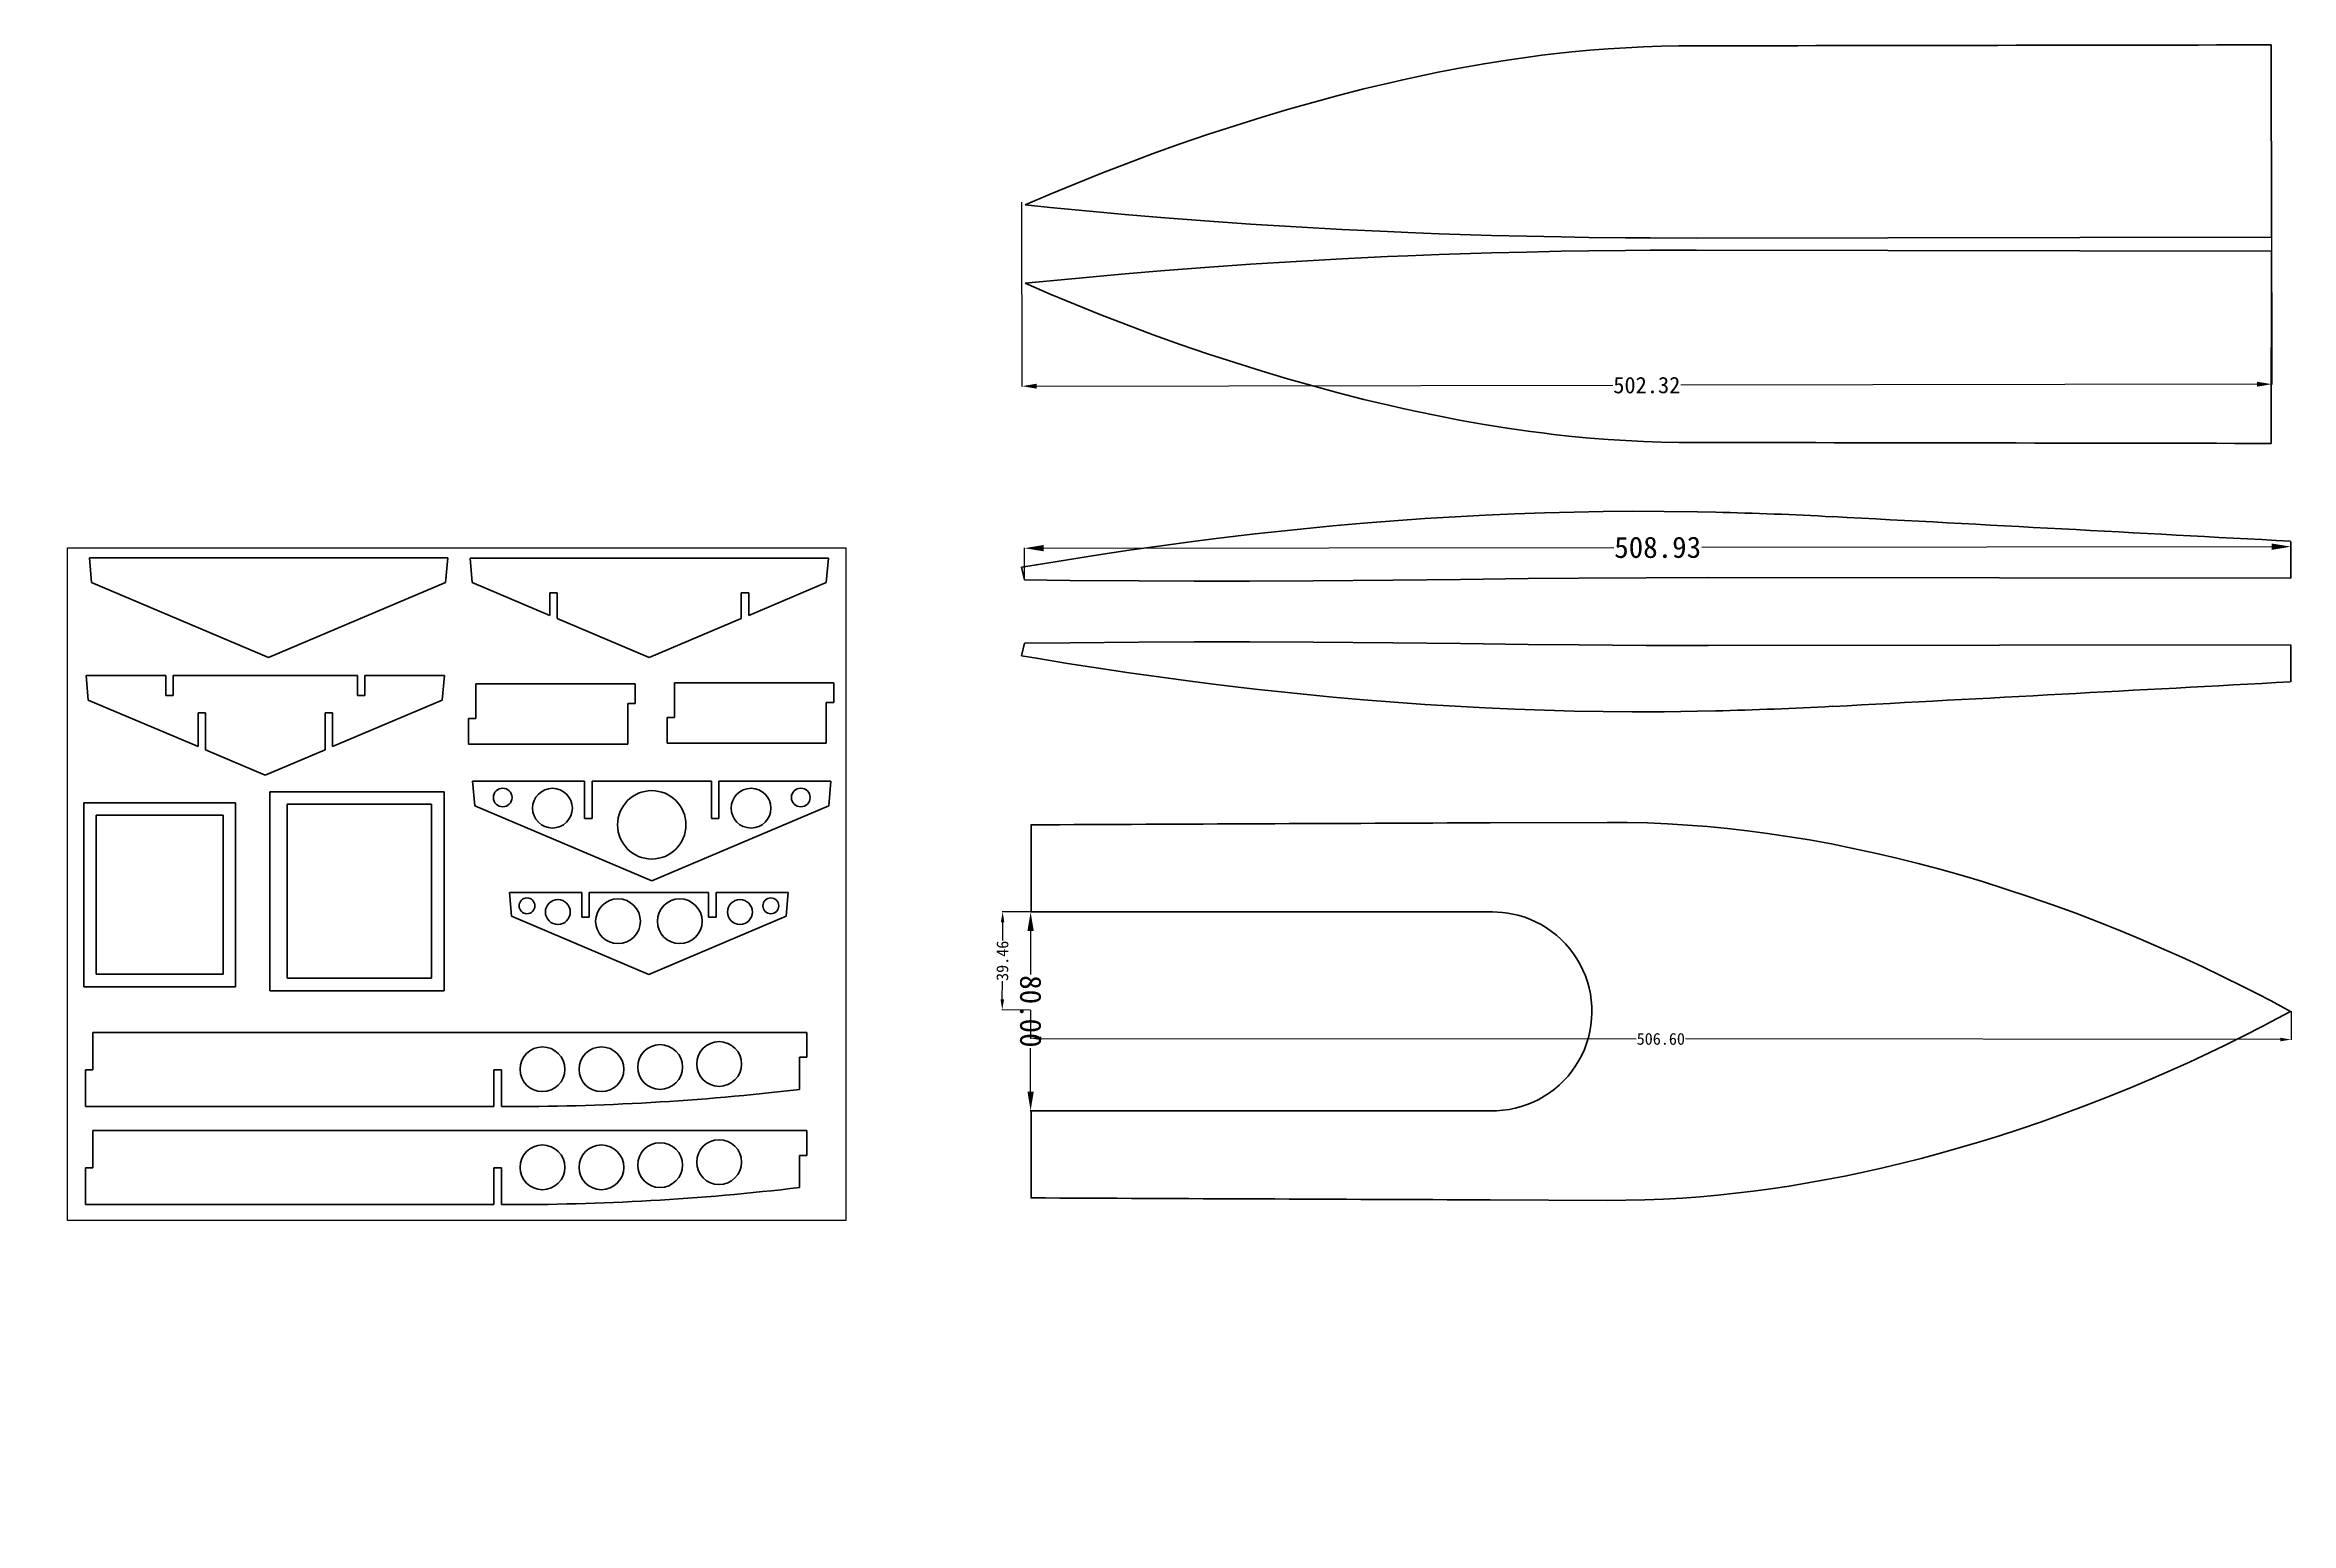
# Model space of a CAD drawing. Header units: metres. Extents: x -5 to 898, y 0 to 594.
import ezdxf

# ---------------------------------------------------------------- set-up
doc = ezdxf.new("R2010")
doc.units = ezdxf.units.M
doc.layers.add('MiniCADViewLayer', color=1, linetype='Continuous')
doc.styles.add('txtstyle_5', font='simsun.ttc', dxfattribs={"height": 4.752342})
doc.styles.add('txtstyle_7', font='simsun.ttc', dxfattribs={"height": 6.603762})
doc.styles.add('txtstyle_9', font='simsun.ttc', dxfattribs={"height": 8.554216})
doc.dimstyles.get("Standard").update_dxf_attribs({"dimtxt": 0.18, "dimasz": 0.18, "dimexe": 0.18, "dimexo": 0.0625, "dimgap": 0.09, "dimtad": 0, "dimtih": 1, "dimtoh": 1, "dimdec": 4, "dimzin": 0, "dimdsep": 46, "dimtxsty": 'Standard', "dimcen": 0.09, "dimadec": 0, "dimazin": 0, "dimtfac": 1, "dimtdec": 4, "dimtofl": 0, "dimtmove": 0, "dimatfit": 3, "dimfxl": 1, "dimtolj": 1, "dimtzin": 0, "dimarcsym": 0})

# ---------------------------------------------------------------- blocks, each defined once
blk = doc.blocks.new('*D12')
at = {"layer": 'Defpoints', "color": 0}
for p in [(897.66, 392.25), (897.67, 379.54), (388.74, 378.93)]:
    blk.add_point(p, dxfattribs=at)
at = {"layer": 'MiniCADViewLayer', "color": 0, "linetype": 'Continuous', "lineweight": -2}
for p, q in [((388.74, 379), (388.72, 391.82)), ((396.42, 391.65), (625.5, 391.92)), ((889.96, 392.24), (660.88, 391.96)), ((897.67, 379.61), (897.65, 392.43))]:
    blk.add_line(p, q, dxfattribs=at)
at = {"layer": 'MiniCADViewLayer', "color": 0}
for points in [[(396.42, 392.93), (396.42, 390.36), (388.72, 391.64)], [(889.96, 390.95), (889.95, 393.52), (897.66, 392.25)]]:
    blk.add_solid(points, dxfattribs=at)
at = {"layer": 'MiniCADViewLayer', "color": 30, "insert": (643.19, 391.94), "char_height": 8.554, "attachment_point": 5, "rotation": 0.06843, "style": 'txtstyle_9'}
blk.add_mtext('\\A1;508.93', dxfattribs=at)
blk = doc.blocks.new('*D13')
at = {"layer": 'Defpoints', "color": 0}
for p in [(391.32, 245.38), (391.16, 165.38), (391.32, 165.38)]:
    blk.add_point(p, dxfattribs=at)
at = {"layer": 'MiniCADViewLayer', "color": 0, "linetype": 'Continuous', "lineweight": -2}
for p, q in [((391.26, 245.38), (390.98, 245.38)), ((391.16, 237.68), (391.16, 220.18)), ((391.16, 173.08), (391.16, 190.58)), ((391.26, 165.38), (390.98, 165.38))]:
    blk.add_line(p, q, dxfattribs=at)
at = {"layer": 'MiniCADViewLayer', "color": 0}
for points in [[(392.44, 237.68), (389.88, 237.68), (391.16, 245.38)], [(389.88, 173.08), (392.44, 173.08), (391.16, 165.38)]]:
    blk.add_solid(points, dxfattribs=at)
at = {"layer": 'MiniCADViewLayer', "color": 30, "insert": (391.16, 205.38), "char_height": 8.554, "attachment_point": 5, "rotation": 270, "style": 'txtstyle_9'}
blk.add_mtext('\\A1;80.00', dxfattribs=at)
blk = doc.blocks.new('*D15')
at = {"layer": 'Defpoints', "color": 0}
for p in [(391.16, 205.92), (897.76, 205.45), (391.15, 194.52)]:
    blk.add_point(p, dxfattribs=at)
at = {"layer": 'MiniCADViewLayer', "color": 0, "linetype": 'Continuous', "lineweight": -2}
for p, q in [((391.16, 205.86), (391.15, 194.34)), ((897.76, 205.39), (897.75, 193.86)), ((395.43, 194.51), (634.54, 194.29)), ((893.47, 194.05), (654.36, 194.27))]:
    blk.add_line(p, q, dxfattribs=at)
at = {"layer": 'MiniCADViewLayer', "color": 0}
for points in [[(395.43, 195.23), (395.43, 193.8), (391.15, 194.52)], [(893.47, 193.33), (893.47, 194.76), (897.75, 194.04)]]:
    blk.add_solid(points, dxfattribs=at)
at = {"layer": 'MiniCADViewLayer', "color": 30, "insert": (644.45, 194.28), "char_height": 4.752, "attachment_point": 5, "rotation": 359.94625, "style": 'txtstyle_5'}
blk.add_mtext('\\A1;506.60', dxfattribs=at)
blk = doc.blocks.new('*D16')
at = {"layer": 'Defpoints', "color": 0}
for p in [(379.92, 245.42), (391.32, 245.38), (391.16, 205.92)]:
    blk.add_point(p, dxfattribs=at)
at = {"layer": 'MiniCADViewLayer', "color": 0, "linetype": 'Continuous', "lineweight": -2}
for p, q in [((391.26, 245.38), (379.74, 245.43)), ((379.9, 241.15), (379.87, 233.91)), ((379.77, 210.25), (379.8, 217.49)), ((391.1, 205.92), (379.58, 205.97))]:
    blk.add_line(p, q, dxfattribs=at)
at = {"layer": 'MiniCADViewLayer', "color": 0}
for points in [[(380.61, 241.14), (379.19, 241.15), (379.92, 245.42)], [(379.06, 210.25), (380.49, 210.24), (379.76, 205.97)]]:
    blk.add_solid(points, dxfattribs=at)
at = {"layer": 'MiniCADViewLayer', "color": 30, "insert": (379.84, 225.7), "char_height": 4.752, "attachment_point": 5, "rotation": 89.76371, "style": 'txtstyle_5'}
blk.add_mtext('\\A1;39.46', dxfattribs=at)
blk = doc.blocks.new('*D17')
at = {"layer": 'Defpoints', "color": 0}
for p in [(387.54, 530.91), (889.86, 531.73), (889.98, 457.59)]:
    blk.add_point(p, dxfattribs=at)
at = {"layer": 'MiniCADViewLayer', "color": 0, "linetype": 'Continuous', "lineweight": -2}
for p, q in [((387.54, 530.85), (387.66, 456.59)), ((889.86, 531.67), (889.98, 457.41)), ((393.6, 456.78), (625.14, 457.16)), ((884.03, 457.58), (652.5, 457.21))]:
    blk.add_line(p, q, dxfattribs=at)
at = {"layer": 'MiniCADViewLayer', "color": 0}
for points in [[(393.6, 457.77), (393.61, 455.79), (387.66, 456.77)], [(884.04, 456.59), (884.03, 458.58), (889.98, 457.59)]]:
    blk.add_solid(points, dxfattribs=at)
at = {"layer": 'MiniCADViewLayer', "color": 30, "insert": (638.82, 457.18), "char_height": 6.604, "attachment_point": 5, "rotation": 0.09351, "style": 'txtstyle_7'}
blk.add_mtext('\\A1;502.32', dxfattribs=at)

msp = doc.modelspace()

# ---------------------------------------------------------------- linework, layer by layer
at = {"color": 61, "lineweight": 35}
for p, q in [((889.755, 594.015), (889.882, 516.729)), ((889.879, 516.729), (658.683, 516.351)), ((889.887, 511.073), (658.691, 511.452)), ((889.763, 433.787), (889.889, 511.073)), ((897.67, 379.543), (663.47, 379.807)), ((897.67, 352.783), (663.47, 352.519)), ((391.324, 245.378), (391.324, 280.378)), ((575.824, 281.188), (622.888, 281.378)), ((391.324, 245.378), (575.824, 245.378)), ((391.324, 165.378), (575.824, 165.378)), ((391.324, 130.378), (391.324, 165.378)), ((575.824, 129.567), (622.888, 129.378))]:
    msp.add_line(p, q, dxfattribs=at)
at = {"color": 61, "lineweight": 35, "ltscale": 5.34058e-05}
for p, q in [((889.882, 516.729), (889.879, 516.729)), ((889.889, 511.073), (889.887, 511.073))]:
    msp.add_line(p, q, dxfattribs=at)
at = {"color": 61, "lineweight": 35, "ltscale": 0.370981}
for p, q in [((897.687, 394.382), (897.67, 379.543)), ((897.687, 337.944), (897.67, 352.783))]:
    msp.add_line(p, q, dxfattribs=at)
at = {"color": 171, "lineweight": 35}
for p, q in [((12.916, 387.693), (84.916, 387.693)), ((156.916, 387.693), (84.916, 387.693)), ((165.865, 387.629), (237.865, 387.629)), ((309.865, 387.629), (237.865, 387.629)), ((84.916, 347.693), (13.774, 377.891)), ((84.916, 347.693), (156.059, 377.891)), ((197.865, 364.608), (166.722, 377.827)), ((277.865, 364.608), (309.007, 377.827)), ((237.865, 347.629), (200.865, 363.334)), ((237.865, 347.629), (274.865, 363.334)), ((11.58, 340.382), (43.58, 340.382)), ((46.58, 340.382), (83.58, 340.382)), ((120.58, 340.382), (83.58, 340.382)), ((155.58, 340.382), (123.58, 340.382)), ((232.225, 337.148), (168.225, 337.148)), ((312.043, 337.515), (248.043, 337.515)), ((56.58, 311.843), (12.437, 330.58)), ((110.58, 311.843), (154.722, 330.58)), ((83.58, 300.382), (59.58, 310.569)), ((83.58, 300.382), (107.58, 310.569)), ((165.225, 312.848), (229.225, 312.848)), ((245.043, 313.215), (309.043, 313.215)), ((10.627, 215.267), (10.627, 289.267)), ((71.627, 289.267), (10.627, 289.267)), ((71.627, 289.267), (71.627, 215.267)), ((85.402, 213.658), (85.402, 293.658)), ((155.402, 293.658), (85.402, 293.658)), ((155.402, 293.658), (155.402, 213.658)), ((166.894, 297.885), (211.894, 297.885)), ((214.894, 297.885), (238.894, 297.885)), ((262.894, 297.885), (238.894, 297.885)), ((310.894, 297.885), (265.894, 297.885)), ((66.627, 284.267), (15.627, 284.267)), ((15.627, 220.267), (15.627, 284.267)), ((66.627, 284.267), (66.627, 220.267)), ((150.402, 288.658), (92.402, 288.658)), ((92.402, 218.658), (92.402, 288.658)), ((150.402, 288.658), (150.402, 218.658)), ((238.894, 257.885), (167.752, 288.083)), ((238.894, 257.885), (310.037, 288.083)), ((181.75, 253.219), (210.75, 253.219)), ((213.75, 253.219), (237.75, 253.219)), ((261.75, 253.219), (237.75, 253.219)), ((293.75, 253.219), (264.75, 253.219)), ((237.75, 220.219), (182.589, 243.633)), ((237.75, 220.219), (292.912, 243.633)), ((15.627, 220.267), (66.627, 220.267)), ((92.402, 218.658), (150.402, 218.658)), ((10.627, 215.267), (71.627, 215.267)), ((85.402, 213.658), (155.402, 213.658)), ((14.266, 196.891), (301.266, 196.891)), ((175.466, 167.091), (11.266, 167.091)), ((14.266, 157.448), (301.266, 157.448)), ((175.466, 127.648), (11.266, 127.648))]:
    msp.add_line(p, q, dxfattribs=at)
at = {"color": 171, "lineweight": 35, "ltscale": 0.245982}
for p, q in [((13.774, 377.891), (12.916, 387.693)), ((156.059, 377.891), (156.916, 387.693))]:
    msp.add_line(p, q, dxfattribs=at)
at = {"color": 171, "lineweight": 35, "ltscale": 0.245981}
for p, q in [((166.722, 377.827), (165.865, 387.629)), ((309.007, 377.827), (309.865, 387.629)), ((12.437, 330.58), (11.58, 340.382)), ((154.722, 330.58), (155.58, 340.382)), ((167.752, 288.083), (166.894, 297.885)), ((310.037, 288.083), (310.894, 297.885))]:
    msp.add_line(p, q, dxfattribs=at)
at = {"color": 61, "lineweight": 35, "ltscale": 0.129184}
for p, q in [((388.736, 378.935), (387.503, 383.953)), ((388.736, 353.391), (387.503, 348.373))]:
    msp.add_line(p, q, dxfattribs=at)
at = {"color": 171, "lineweight": 35, "ltscale": 0.225525}
for p, q in [((197.865, 364.608), (197.865, 373.629)), ((277.865, 364.608), (277.865, 373.629))]:
    msp.add_line(p, q, dxfattribs=at)
at = {"color": 171, "lineweight": 35, "ltscale": 0.075}
for p, q in [((197.865, 373.629), (200.865, 373.629)), ((277.865, 373.629), (274.865, 373.629)), ((43.58, 332.382), (46.58, 332.382)), ((56.58, 325.382), (59.58, 325.382)), ((110.58, 325.382), (107.58, 325.382)), ((123.58, 332.382), (120.58, 332.382)), ((229.225, 329.148), (232.225, 329.148)), ((309.043, 329.515), (312.043, 329.515)), ((168.225, 323.148), (165.225, 323.148)), ((248.043, 323.515), (245.043, 323.515)), ((211.894, 282.885), (214.894, 282.885)), ((265.894, 282.885), (262.894, 282.885)), ((213.75, 243.219), (210.75, 243.219)), ((261.75, 243.219), (264.75, 243.219)), ((11.266, 181.891), (14.266, 181.891)), ((178.466, 181.891), (175.466, 181.891)), ((301.266, 186.891), (298.266, 186.891)), ((301.266, 147.448), (298.266, 147.448)), ((11.266, 142.448), (14.266, 142.448)), ((178.466, 142.448), (175.466, 142.448))]:
    msp.add_line(p, q, dxfattribs=at)
at = {"color": 171, "lineweight": 35, "ltscale": 0.257361}
for p, q in [((200.865, 373.629), (200.865, 363.334)), ((274.865, 373.629), (274.865, 363.334))]:
    msp.add_line(p, q, dxfattribs=at)
at = {"color": 171, "lineweight": 35, "ltscale": 0.2}
for p, q in [((43.58, 340.382), (43.58, 332.382)), ((46.58, 332.382), (46.58, 340.382)), ((120.58, 332.382), (120.58, 340.382)), ((123.58, 340.382), (123.58, 332.382)), ((232.225, 329.148), (232.225, 337.148)), ((312.043, 329.515), (312.043, 337.515))]:
    msp.add_line(p, q, dxfattribs=at)
at = {"color": 171, "lineweight": 35, "ltscale": 0.35}
for p, q in [((168.225, 323.148), (168.225, 337.148)), ((248.043, 323.515), (248.043, 337.515))]:
    msp.add_line(p, q, dxfattribs=at)
at = {"color": 171, "lineweight": 35, "ltscale": 0.33848}
for p, q in [((56.58, 311.843), (56.58, 325.382)), ((110.58, 311.843), (110.58, 325.382))]:
    msp.add_line(p, q, dxfattribs=at)
at = {"color": 171, "lineweight": 35, "ltscale": 0.370315}
for p, q in [((59.58, 325.382), (59.58, 310.569)), ((107.58, 325.382), (107.58, 310.569))]:
    msp.add_line(p, q, dxfattribs=at)
at = {"color": 171, "lineweight": 35, "ltscale": 0.4075}
for p, q in [((229.225, 329.148), (229.225, 312.848)), ((309.043, 329.515), (309.043, 313.215))]:
    msp.add_line(p, q, dxfattribs=at)
at = {"color": 171, "lineweight": 35, "ltscale": 0.2575}
for p, q in [((165.225, 323.148), (165.225, 312.848)), ((245.043, 323.515), (245.043, 313.215))]:
    msp.add_line(p, q, dxfattribs=at)
at = {"color": 171, "lineweight": 35, "ltscale": 0.375}
for p, q in [((211.894, 297.885), (211.894, 282.885)), ((214.894, 282.885), (214.894, 297.885)), ((262.894, 282.885), (262.894, 297.885)), ((265.894, 297.885), (265.894, 282.885)), ((14.266, 181.891), (14.266, 196.891)), ((14.266, 142.448), (14.266, 157.448))]:
    msp.add_line(p, q, dxfattribs=at)
at = {"color": 61, "lineweight": 35, "ltscale": 0.000307465}
msp.add_line((575.812, 281.188), (575.824, 281.188), dxfattribs=at)
at = {"color": 171, "lineweight": 35, "ltscale": 0.24055}
for p, q in [((182.589, 243.633), (181.75, 253.219)), ((292.912, 243.633), (293.75, 253.219))]:
    msp.add_line(p, q, dxfattribs=at)
at = {"color": 171, "lineweight": 35, "ltscale": 0.25}
for p, q in [((210.75, 253.219), (210.75, 243.219)), ((213.75, 243.219), (213.75, 253.219)), ((261.75, 243.219), (261.75, 253.219)), ((264.75, 253.219), (264.75, 243.219)), ((301.266, 196.891), (301.266, 186.891)), ((301.266, 157.448), (301.266, 147.448))]:
    msp.add_line(p, q, dxfattribs=at)
at = {"color": 61, "lineweight": 35, "ltscale": 0.022763}
for p, q in [((576.735, 245.378), (575.824, 245.378)), ((575.824, 165.378), (576.735, 165.378))]:
    msp.add_line(p, q, dxfattribs=at)
at = {"color": 171, "lineweight": 35, "ltscale": 0.37}
for p, q in [((11.266, 167.091), (11.266, 181.891)), ((175.466, 181.891), (175.466, 167.091)), ((178.466, 167.091), (178.466, 181.891)), ((11.266, 127.648), (11.266, 142.448)), ((175.466, 142.448), (175.466, 127.648)), ((178.466, 127.648), (178.466, 142.448))]:
    msp.add_line(p, q, dxfattribs=at)
at = {"color": 171, "lineweight": 35, "ltscale": 0.323174}
for p, q in [((298.266, 186.891), (298.266, 173.964)), ((298.266, 147.448), (298.266, 134.521))]:
    msp.add_line(p, q, dxfattribs=at)
at = {"color": 61, "lineweight": 35, "ltscale": 0.000307466}
msp.add_line((575.824, 129.567), (575.812, 129.568), dxfattribs=at)
at = {"color": 61, "lineweight": 35}
for points in [[(388.992, 529.658), (399.076, 534.001), (409.203, 538.217), (419.375, 542.305), (429.592, 546.266), (440.416, 550.304), (451.288, 554.197), (462.209, 557.945), (473.176, 561.545), (478.677, 563.288), (484.19, 564.993), (494.361, 568.029), (504.57, 570.93), (514.818, 573.694), (525.103, 576.313), (530.361, 577.592), (535.628, 578.83), (540.698, 579.982), (545.776, 581.096), (554.974, 583.007), (564.198, 584.782), (573.445, 586.416), (582.714, 587.9), (587.394, 588.59), (592.079, 589.238), (596.693, 589.836), (601.312, 590.393), (608.639, 591.19), (615.975, 591.879), (623.318, 592.458), (630.399, 592.908), (637.485, 593.252), (644.576, 593.487), (651.67, 593.613), (655.558, 593.636)], [(658.683, 516.351), (640.17, 516.38), (630.305, 516.446), (615.525, 516.609), (604.428, 516.783), (590.412, 517.067), (576.397, 517.423), (567.925, 517.675), (555.364, 518.097), (542.806, 518.581), (534.553, 518.933), (516.224, 519.81), (497.895, 520.822), (479.564, 521.971), (461.226, 523.257), (445.166, 524.497), (429.096, 525.842), (419.115, 526.731), (409.13, 527.661), (399.063, 528.639), (388.992, 529.658)], [(658.691, 511.452), (640.178, 511.422), (630.313, 511.357), (615.532, 511.194), (604.436, 511.019), (590.42, 510.735), (576.404, 510.379), (567.933, 510.128), (555.371, 509.705), (542.814, 509.221), (534.56, 508.87), (516.231, 507.992), (497.903, 506.98), (479.571, 505.832), (461.233, 504.545), (445.173, 503.306), (429.104, 501.96), (419.123, 501.071), (409.137, 500.141), (399.07, 499.163), (388.999, 498.144)], [(388.999, 498.144), (399.083, 493.801), (409.211, 489.585), (419.383, 485.497), (429.6, 481.536), (440.423, 477.499), (451.295, 473.605), (462.216, 469.857), (473.184, 466.258), (478.685, 464.514), (484.197, 462.809), (494.368, 459.774), (504.578, 456.872), (514.825, 454.109), (525.11, 451.489), (530.368, 450.211), (535.635, 448.972), (540.705, 447.82), (545.784, 446.707), (554.982, 444.795), (564.205, 443.02), (573.452, 441.386), (582.721, 439.902), (587.401, 439.213), (592.086, 438.564), (596.701, 437.966), (601.32, 437.409), (608.646, 436.612), (615.982, 435.923), (623.326, 435.345), (630.406, 434.894), (637.492, 434.551), (644.583, 434.315), (651.677, 434.189), (655.566, 434.167)], [(387.503, 383.953), (393.491, 384.967), (405.955, 387.012), (418.404, 388.964), (430.824, 390.818), (443.574, 392.623), (456.412, 394.339), (465.737, 395.519), (473.569, 396.466), (481.396, 397.374), (491.823, 398.519), (502.242, 399.592), (512.654, 400.59), (524.983, 401.676), (537.303, 402.656), (549.614, 403.527), (561.731, 404.279), (573.842, 404.923), (585.805, 405.453), (597.763, 405.874), (609.578, 406.182), (621.308, 406.38), (632.957, 406.469), (645.741, 406.442), (659.158, 406.269), (666.5, 406.113)], [(663.47, 379.807), (638.515, 379.766), (611.435, 379.584), (591.134, 379.382), (563.99, 379.073), (536.755, 378.775), (504.76, 378.509), (479.181, 378.398), (456.944, 378.392), (434.602, 378.476), (406.963, 378.707), (388.736, 378.935)], [(663.47, 352.519), (638.515, 352.56), (611.435, 352.742), (591.134, 352.944), (563.99, 353.253), (536.755, 353.551), (504.76, 353.818), (479.181, 353.928), (456.944, 353.934), (434.602, 353.85), (406.963, 353.62), (388.736, 353.391)], [(387.503, 348.373), (393.491, 347.359), (405.955, 345.314), (418.404, 343.363), (430.824, 341.508), (443.574, 339.703), (456.412, 337.988), (465.737, 336.808), (473.569, 335.86), (481.396, 334.953), (491.823, 333.807), (502.242, 332.734), (512.654, 331.736), (524.983, 330.65), (537.303, 329.67), (549.614, 328.799), (561.731, 328.047), (573.842, 327.403), (585.805, 326.874), (597.763, 326.453), (609.578, 326.144), (621.308, 325.946), (632.957, 325.857), (645.741, 325.885), (659.158, 326.057), (666.5, 326.214)], [(622.888, 281.378), (630.968, 281.334), (639.046, 281.142), (647.12, 280.8), (655.187, 280.311), (663.247, 279.677), (671.295, 278.902), (679.331, 277.986), (687.351, 276.936), (695.353, 275.752), (704.191, 274.292), (713.004, 272.68), (721.788, 270.92), (730.541, 269.017), (739.261, 266.977), (747.92, 264.81), (756.543, 262.514), (765.13, 260.092), (773.678, 257.548), (783.141, 254.577), (792.556, 251.46), (801.92, 248.2), (811.232, 244.799), (820.491, 241.259), (828.905, 237.904), (837.272, 234.435), (845.591, 230.854), (853.86, 227.161), (862.08, 223.357), (870.249, 219.443), (878.366, 215.42), (884.055, 212.52), (889.718, 209.566), (897.534, 205.378)], [(576.735, 245.378), (578.803, 245.325), (580.865, 245.165), (582.917, 244.899), (584.952, 244.527), (586.965, 244.051), (589.386, 243.329), (591.757, 242.457), (594.068, 241.436), (596.31, 240.272), (598.474, 238.969), (600.552, 237.532), (602.535, 235.966), (604.415, 234.279), (606.184, 232.477), (607.836, 230.566), (609.364, 228.556), (610.762, 226.453), (612.024, 224.266), (613.146, 222.004), (614.123, 219.676), (614.951, 217.291), (615.627, 214.858), (616.147, 212.388), (616.511, 209.889), (616.717, 207.373), (616.763, 204.848), (616.65, 202.326), (616.378, 199.816), (615.948, 197.328), (615.362, 194.872), (614.622, 192.458), (613.731, 190.095), (612.693, 187.794), (611.511, 185.562), (610.191, 183.41), (608.738, 181.344), (607.157, 179.375), (605.456, 177.509), (603.639, 175.755), (601.716, 174.118), (599.693, 172.606), (597.578, 171.224), (595.379, 169.979), (593.107, 168.874), (590.769, 167.915), (588.375, 167.105), (585.935, 166.448), (583.459, 165.946), (580.956, 165.601), (578.435, 165.414), (576.735, 165.378)], [(897.534, 205.378), (889.683, 201.172), (886.711, 199.613), (878.73, 195.519), (870.703, 191.534), (862.601, 187.644), (856.904, 184.988), (851.179, 182.383), (842.367, 178.498), (833.499, 174.74), (824.578, 171.11), (815.604, 167.608), (806.58, 164.238), (797.505, 160.999), (788.383, 157.894), (780.547, 155.348), (772.677, 152.903), (764.775, 150.561), (756.84, 148.324), (749.135, 146.261), (741.401, 144.301), (733.639, 142.447), (725.851, 140.701), (718.443, 139.148), (711.014, 137.698), (703.564, 136.355), (696.096, 135.12), (688.611, 133.998), (681.538, 133.045), (674.453, 132.197), (667.357, 131.457), (660.251, 130.826), (653.137, 130.307), (645.581, 129.879), (638.019, 129.582), (630.454, 129.414), (622.888, 129.378)]]:
    msp.add_lwpolyline(points, dxfattribs=at)
msp.add_lwpolyline([(4.063, 391.807), (316.877, 391.807), (316.877, 121.284), (4.063, 121.284)], close=True)
at = {"color": 171, "lineweight": 35}
for centre, radius in [((178.994, 291.385), 3.75), ((198.994, 287.085), 8), ((238.894, 280.385), 13.75), ((278.794, 287.085), 8), ((298.794, 291.385), 3.75), ((188.75, 247.819), 3.18), ((201.15, 245.319), 5), ((225.35, 241.619), 9), ((250.15, 241.619), 9), ((274.35, 245.319), 5), ((286.75, 247.819), 3.18), ((194.966, 182.091), 9), ((218.666, 182.091), 9), ((242.266, 182.991), 9), ((265.966, 184.191), 9), ((265.966, 144.748), 9), ((194.966, 142.648), 9), ((218.666, 142.648), 9), ((242.266, 143.548), 9)]:
    msp.add_circle(centre, radius, dxfattribs=at)
at = {"color": 61, "lineweight": 35}
for centre, radius, start, end in [((-5453.57, 3836382.646), 3835793.863, 270.091253321, 270.094750377), ((-5453.563, -3835354.844), 3835793.863, 89.905249623, 89.908746679), ((627.369, -1198.748), 1605.338, 86.926219, 88.603249), ((-195579.535, -3654980.836), 3660651.82, 86.923302812, 86.926185152), ((-195579.535, 3655713.162), 3660651.82, 273.073814848, 273.076697188), ((627.369, 1931.074), 1605.338, 271.396751, 273.073781), ((1873.118, -316045.87), 316329.734, 90.23497467, 90.26839479), ((1873.118, 316456.63), 316329.734, 269.73160521, 269.76502533)]:
    msp.add_arc(centre, radius, start, end, dxfattribs=at)
at = {"color": 171, "lineweight": 35}
for centre in [(181.766, 1157.086), (181.766, 1117.642)]:
    msp.add_arc(centre, 990, 269.809012, 276.758039, dxfattribs=at)

# ---------------------------------------------------------------- dimensions: what is measured, and where the dimension line sits
at = {"layer": 'MiniCADViewLayer', "color": 1}
for p1, p2, distance, override, picture, middle, turn in [((387.54, 530.912), (889.857, 531.732), -74.138, {"dimasz": 5.943386, "dimdec": 2, "dimtxsty": 'txtstyle_7', "dimsah": 1, "dimclrt": 30}, '*D17', (638.82, 457.184), 0.09351), ((388.736, 378.935), (897.67, 379.543), 12.703, {"dimasz": 7.698795, "dimdec": 2, "dimtxsty": 'txtstyle_9', "dimsah": 1, "dimclrt": 30}, '*D12', (643.188, 391.942), 0.068432), ((391.161, 205.923), (391.324, 245.378), 11.406, {"dimasz": 4.277108, "dimdec": 2, "dimtxsty": 'txtstyle_5', "dimsah": 1, "dimclrt": 30}, '*D16', (379.837, 225.698), 89.763705), ((391.324, 245.378), (391.324, 165.378), -0.163, {"dimasz": 7.698795, "dimdec": 2, "dimtxsty": 'txtstyle_9', "dimsah": 1, "dimclrt": 30}, '*D13', (391.161, 205.378), 270), ((897.761, 205.448), (391.161, 205.923), 11.406, {"dimasz": 4.277108, "dimdec": 2, "dimtxsty": 'txtstyle_5', "dimsah": 1, "dimclrt": 30}, '*D15', (644.45, 194.28), -0.053748)]:
    dim = msp.add_aligned_dim(p1=p1, p2=p2, distance=distance, dimstyle='Standard', override=override, dxfattribs=at)
    dim.commit()
    dim.dimension.update_dxf_attribs({"geometry": picture, "text_midpoint": middle, "text_rotation": turn})

doc.saveas('drawing.dxf')
